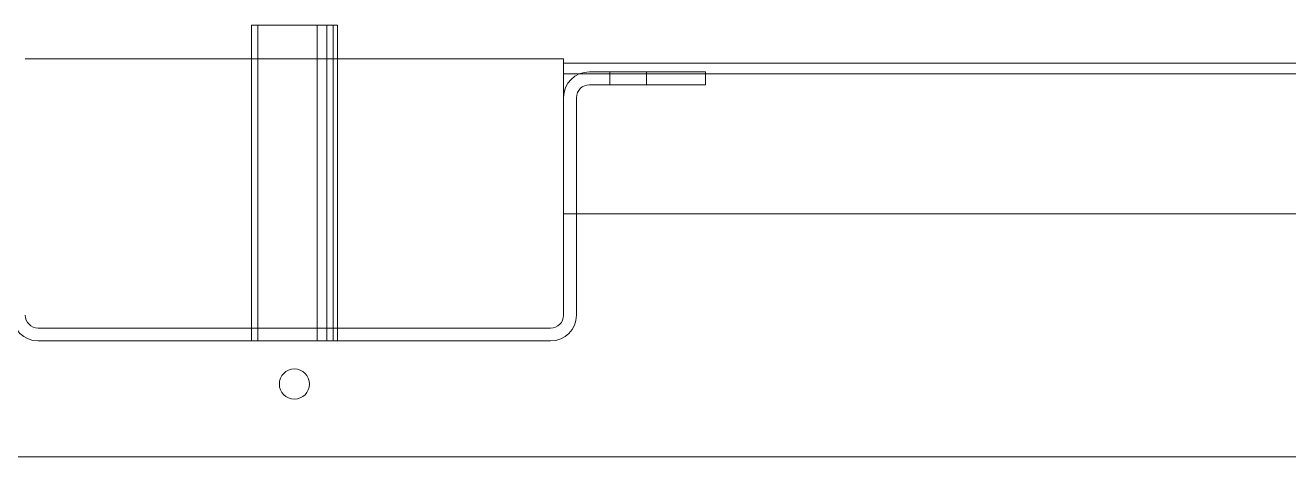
# Model space of a CAD drawing. Header units: millimetres. Extents: x -69706 to 52883, y -6882 to 68885.
# Drawn here: x 26294 to 27057, y 59777 to 60038 of the extents above; entities that cross this region are included whole.
import ezdxf

# ---------------------------------------------------------------- set-up
doc = ezdxf.new("R2010")
doc.units = ezdxf.units.MM
doc.layers.add('188K-SM-03-F20-MECH-EQ-Y2257103$0$XFM7Q20PCW-200K$0$PCW EQ', color=22, linetype='Continuous', lineweight=9)

# ---------------------------------------------------------------- blocks, each defined once
blk = doc.blocks.new('188K-SM-03-F20-MECH-EQ-Y2257103$0$XFM7Q20PCW-200K$0$PCW-防震基座-更新後 - PCW-防震基座-更新後-V1242-CUB_L40')
for p, q in [((-1183.47, -338.39), (-945.47, -338.39)), ((-1084.47, -338.39), (-1084.47, -485.01)), ((-1081.47, -338.39), (-1081.47, -485.01)), ((-1053.97, -338.39), (-1053.97, -485.01)), ((-1049.47, -338.39), (-1049.47, -485.01)), ((-1046.47, -338.39), (-1046.47, -485.01)), ((-1044.47, -485.01), (-1044.47, -338.39)), ((-945.47, -344.39), (-1183.47, -344.39)), ((-939.47, -350.39), (-939.47, -469.39)), ((-933.47, -451.39), (-933.47, -350.39)), ((-927.47, -457.39), (-873.47, -457.39)), ((-917.97, -463.39), (-917.97, -457.39)), ((-900.97, -457.39), (-900.97, -463.39)), ((-873.47, -463.39), (-873.47, -457.39)), ((-927.47, -463.39), (-873.47, -463.39)), ((-939.47, -469.39), (-1189.47, -469.39)), ((-1044.47, -485.01), (-1084.47, -485.01))]:
    blk.add_line(p, q)
at = {"extrusion": (0, 0, -1)}
for p, q in [((-939.47, -397.39), (68.31, -397.39)), ((68.31, -462.39), (-939.47, -462.39)), ((68.31, -467.39), (-939.47, -467.39))]:
    blk.add_line(p, q, dxfattribs=at)
for centre, radius, start, end in [((-1064.47, -318.39), 7, 0, 180), ((-1064.47, -318.39), 7, 180, 0), ((-1183.47, -350.39), 12, 90, 180), ((-945.47, -350.39), 12, 0, 90), ((-1183.47, -350.39), 6, 90, 180), ((-945.47, -350.39), 6, 0, 90), ((-927.47, -451.39), 12, 180, 270), ((-927.47, -451.39), 6, 180, 270)]:
    blk.add_arc(centre, radius, start, end)
blk = doc.blocks.new('188K-SM-03-F20-MECH-EQ-Y2257103$0$0-KSB 400HP')
blk.add_line((55, 30.36), (55, 260))

msp = doc.modelspace()

# ---------------------------------------------------------------- block references
at = {"layer": '188K-SM-03-F20-MECH-EQ-Y2257103$0$XFM7Q20PCW-200K$0$PCW EQ'}
for name, p, xscale, yscale, zscale, rotation in [('188K-SM-03-F20-MECH-EQ-Y2257103$0$XFM7Q20PCW-200K$0$PCW-防震基座-更新後 - PCW-防震基座-更新後-V1242-CUB_L40', (27840.364, 59407.352), -1.300000000000002, 1.300000000000002, 1.300000000000002, 180), ('188K-SM-03-F20-MECH-EQ-Y2257103$0$0-KSB 400HP', (25036.953, 59227.388), -10, 10, 10, 270)]:
    msp.add_blockref(name, p, dxfattribs=dict(at, xscale=xscale, yscale=yscale, zscale=zscale, rotation=rotation))

doc.saveas('drawing.dxf')
